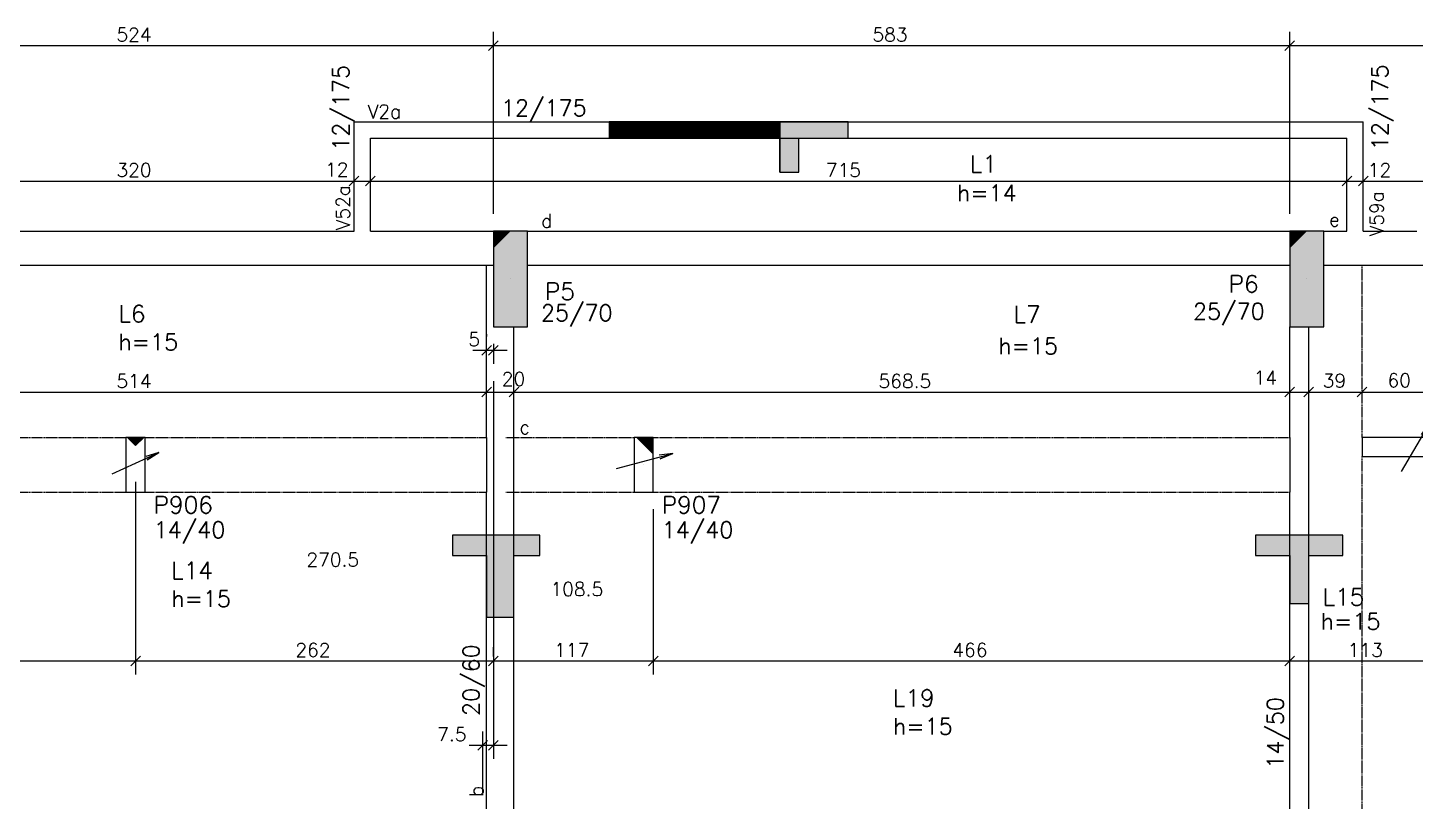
# Model space of a CAD drawing. Extents: x 3196 to 9141, y -1880 to 2325.
# Drawn here: x 5283 to 6299, y 528 to 1094 of the extents above; entities that cross this region are included whole.
import ezdxf

# ---------------------------------------------------------------- set-up
doc = ezdxf.new("R2010")
doc.units = 0
doc.header["$MEASUREMENT"] = 0
doc.linetypes.add('ESTILO_TQS_0001', pattern=[1, 0.7, -0.3])
doc.layers.get('0').update_dxf_attribs({"linetype": 'CONTINUOUS'})
for name, color, linetype in [('1', 1, 'CONTINUOUS'), ('10', 10, 'CONTINUOUS'), ('2', 2, 'CONTINUOUS'), ('221', 11, 'CONTINUOUS'), ('3', 3, 'CONTINUOUS'), ('4', 4, 'CONTINUOUS'), ('8', 8, 'CONTINUOUS')]:
    doc.layers.add(name, color=color, linetype=linetype)
doc.styles.get("Standard").update_dxf_attribs({"font": 'ROMANS.SHX'})

# ---------------------------------------------------------------- blocks, each defined once
blk = doc.blocks.new('_H100001', base_point=(7791.961868, -1428.441948))
for p, q in [((7394.461868, -633.929848), (7394.461868, -621.929848)), ((7395.086868, -633.929848), (7395.086868, -621.929848)), ((7395.711868, -633.929848), (7395.711868, -621.929848)), ((7396.336868, -633.929848), (7396.336868, -621.929848)), ((7396.961868, -633.929848), (7396.961868, -621.929848)), ((7397.586868, -633.929848), (7397.586868, -621.929848)), ((7398.211868, -633.929848), (7398.211868, -621.929848)), ((7398.836868, -633.929848), (7398.836868, -621.929848)), ((7399.461868, -633.929848), (7399.461868, -621.929848)), ((7400.086868, -633.929848), (7400.086868, -621.929848)), ((7400.711868, -633.929848), (7400.711868, -621.929848)), ((7401.336868, -633.929848), (7401.336868, -621.929848)), ((7401.961868, -633.929848), (7401.961868, -621.929848)), ((7402.586868, -633.929848), (7402.586868, -621.929848)), ((7403.211868, -633.929848), (7403.211868, -621.929848)), ((7403.836868, -633.929848), (7403.836868, -621.929848)), ((7404.461868, -633.929848), (7404.461868, -621.929848)), ((7405.086868, -633.929848), (7405.086868, -621.929848)), ((7405.711868, -633.929848), (7405.711868, -621.929848)), ((7406.336868, -633.929848), (7406.336868, -621.929848)), ((7406.961868, -633.929848), (7406.961868, -621.929848)), ((7407.586868, -633.929848), (7407.586868, -621.929848)), ((7408.211868, -633.929848), (7408.211868, -621.929848)), ((7408.836868, -633.929848), (7408.836868, -621.929848)), ((7409.461868, -633.929848), (7409.461868, -621.929848)), ((7410.086868, -633.929848), (7410.086868, -621.929848)), ((7410.711868, -633.929848), (7410.711868, -621.929848)), ((7411.336868, -633.929848), (7411.336868, -621.929848)), ((7411.961868, -633.929848), (7411.961868, -621.929848)), ((7412.586868, -633.929848), (7412.586868, -621.929848)), ((7413.211868, -633.929848), (7413.211868, -621.929848)), ((7413.836868, -633.929848), (7413.836868, -621.929848)), ((7414.461868, -633.929848), (7414.461868, -621.929848)), ((7415.086868, -633.929848), (7415.086868, -621.929848)), ((7415.711868, -633.929848), (7415.711868, -621.929848)), ((7416.336868, -633.929848), (7416.336868, -621.929848)), ((7416.961868, -633.929848), (7416.961868, -621.929848)), ((7417.586868, -633.929848), (7417.586868, -621.929848)), ((7418.211868, -633.929848), (7418.211868, -621.929848)), ((7418.836868, -633.929848), (7418.836868, -621.929848)), ((7419.461868, -633.929848), (7419.461868, -621.929848)), ((7420.086868, -633.929848), (7420.086868, -621.929848)), ((7420.711868, -633.929848), (7420.711868, -621.929848)), ((7421.336868, -633.929848), (7421.336868, -621.929848)), ((7421.961868, -633.929848), (7421.961868, -621.929848)), ((7422.586868, -633.929848), (7422.586868, -621.929848)), ((7423.211868, -633.929848), (7423.211868, -621.929848)), ((7423.836868, -633.929848), (7423.836868, -621.929848)), ((7424.461868, -633.929848), (7424.461868, -621.929848)), ((7425.086868, -633.929848), (7425.086868, -621.929848)), ((7425.711868, -633.929848), (7425.711868, -621.929848)), ((7426.336868, -633.929848), (7426.336868, -621.929848)), ((7426.961868, -633.929848), (7426.961868, -621.929848)), ((7427.586868, -633.929848), (7427.586868, -621.929848)), ((7428.211868, -633.929848), (7428.211868, -621.929848)), ((7428.836868, -633.929848), (7428.836868, -621.929848)), ((7429.461868, -633.929848), (7429.461868, -621.929848)), ((7430.086868, -633.929848), (7430.086868, -621.929848)), ((7430.711868, -633.929848), (7430.711868, -621.929848)), ((7431.336868, -633.929848), (7431.336868, -621.929848)), ((7431.961868, -633.929848), (7431.961868, -621.929848)), ((7432.586868, -633.929848), (7432.586868, -621.929848)), ((7433.211868, -633.929848), (7433.211868, -621.929848)), ((7433.836868, -633.929848), (7433.836868, -621.929848)), ((7434.461868, -633.929848), (7434.461868, -621.929848)), ((7435.086868, -633.929848), (7435.086868, -621.929848)), ((7435.711868, -633.929848), (7435.711868, -621.929848)), ((7436.336868, -633.929848), (7436.336868, -621.929848)), ((7436.961868, -633.929848), (7436.961868, -621.929848)), ((7437.586868, -633.929848), (7437.586868, -621.929848)), ((7438.211868, -633.929848), (7438.211868, -621.929848)), ((7438.836868, -633.929848), (7438.836868, -621.929848)), ((7439.461868, -633.929848), (7439.461868, -621.929848)), ((7440.086868, -633.929848), (7440.086868, -621.929848)), ((7440.711868, -633.929848), (7440.711868, -621.929848)), ((7441.336868, -633.929848), (7441.336868, -621.929848)), ((7441.961868, -633.929848), (7441.961868, -621.929848)), ((7442.586868, -633.929848), (7442.586868, -621.929848)), ((7443.211868, -633.929848), (7443.211868, -621.929848)), ((7443.836868, -633.929848), (7443.836868, -621.929848)), ((7444.461868, -633.929848), (7444.461868, -621.929848)), ((7445.086868, -633.929848), (7445.086868, -621.929848)), ((7445.711868, -633.929848), (7445.711868, -621.929848)), ((7446.336868, -633.929848), (7446.336868, -621.929848)), ((7446.961868, -633.929848), (7446.961868, -621.929848)), ((7447.586868, -633.929848), (7447.586868, -621.929848)), ((7448.211868, -633.929848), (7448.211868, -621.929848)), ((7448.836868, -633.929848), (7448.836868, -621.929848)), ((7449.461868, -633.929848), (7449.461868, -621.929848)), ((7450.086868, -633.929848), (7450.086868, -621.929848)), ((7450.711868, -633.929848), (7450.711868, -621.929848)), ((7451.336868, -633.929848), (7451.336868, -621.929848)), ((7451.961868, -633.929848), (7451.961868, -621.929848)), ((7452.586868, -633.929848), (7452.586868, -621.929848)), ((7453.211868, -633.929848), (7453.211868, -621.929848)), ((7453.836868, -633.929848), (7453.836868, -621.929848)), ((7454.461868, -633.929848), (7454.461868, -621.929848)), ((7455.086868, -633.929848), (7455.086868, -621.929848)), ((7455.711868, -633.929848), (7455.711868, -621.929848)), ((7456.336868, -633.929848), (7456.336868, -621.929848)), ((7456.961868, -633.929848), (7456.961868, -621.929848)), ((7457.586868, -633.929848), (7457.586868, -621.929848)), ((7458.211868, -633.929848), (7458.211868, -621.929848)), ((7458.836868, -633.929848), (7458.836868, -621.929848)), ((7459.461868, -633.929848), (7459.461868, -621.929848)), ((7460.086868, -633.929848), (7460.086868, -621.929848)), ((7460.711868, -633.929848), (7460.711868, -621.929848)), ((7461.336868, -633.929848), (7461.336868, -621.929848)), ((7461.961868, -633.929848), (7461.961868, -621.929848)), ((7462.586868, -633.929848), (7462.586868, -621.929848)), ((7463.211868, -633.929848), (7463.211868, -621.929848)), ((7463.836868, -633.929848), (7463.836868, -621.929848)), ((7464.461868, -633.929848), (7464.461868, -621.929848)), ((7465.086868, -633.929848), (7465.086868, -621.929848)), ((7465.711868, -633.929848), (7465.711868, -621.929848)), ((7466.336868, -633.929848), (7466.336868, -621.929848)), ((7466.961868, -633.929848), (7466.961868, -621.929848)), ((7467.586868, -633.929848), (7467.586868, -621.929848)), ((7468.211868, -633.929848), (7468.211868, -621.929848)), ((7468.836868, -633.929848), (7468.836868, -621.929848)), ((7469.461868, -633.929848), (7469.461868, -621.929848)), ((7470.086868, -633.929848), (7470.086868, -621.929848)), ((7470.711868, -633.929848), (7470.711868, -621.929848)), ((7471.336868, -633.929848), (7471.336868, -621.929848)), ((7471.961868, -633.929848), (7471.961868, -621.929848)), ((7472.586868, -633.929848), (7472.586868, -621.929848)), ((7473.211868, -633.929848), (7473.211868, -621.929848)), ((7473.836868, -633.929848), (7473.836868, -621.929848)), ((7474.461868, -633.929848), (7474.461868, -621.929848)), ((7475.086868, -633.929848), (7475.086868, -621.929848)), ((7475.711868, -633.929848), (7475.711868, -621.929848)), ((7476.336868, -633.929848), (7476.336868, -621.929848)), ((7476.961868, -633.929848), (7476.961868, -621.929848)), ((7477.586868, -633.929848), (7477.586868, -621.929848)), ((7478.211868, -633.929848), (7478.211868, -621.929848)), ((7478.836868, -633.929848), (7478.836868, -621.929848)), ((7479.461868, -633.929848), (7479.461868, -621.929848)), ((7480.086868, -633.929848), (7480.086868, -621.929848)), ((7480.711868, -633.929848), (7480.711868, -621.929848)), ((7481.336868, -633.929848), (7481.336868, -621.929848)), ((7481.961868, -633.929848), (7481.961868, -621.929848)), ((7482.586868, -633.929848), (7482.586868, -621.929848)), ((7483.211868, -633.929848), (7483.211868, -621.929848)), ((7483.836868, -633.929848), (7483.836868, -621.929848)), ((7484.461868, -633.929848), (7484.461868, -621.929848)), ((7485.086868, -633.929848), (7485.086868, -621.929848)), ((7485.711868, -633.929848), (7485.711868, -621.929848)), ((7486.336868, -633.929848), (7486.336868, -621.929848)), ((7486.961868, -633.929848), (7486.961868, -621.929848)), ((7487.586868, -633.929848), (7487.586868, -621.929848)), ((7488.211868, -633.929848), (7488.211868, -621.929848)), ((7488.836868, -633.929848), (7488.836868, -621.929848)), ((7489.461868, -633.929848), (7489.461868, -621.929848)), ((7490.086868, -633.929848), (7490.086868, -621.929848)), ((7490.711868, -633.929848), (7490.711868, -621.929848)), ((7491.336868, -633.929848), (7491.336868, -621.929848)), ((7491.961868, -633.929848), (7491.961868, -621.929848)), ((7492.586868, -633.929848), (7492.586868, -621.929848)), ((7493.211868, -633.929848), (7493.211868, -621.929848)), ((7493.836868, -633.929848), (7493.836868, -621.929848)), ((7494.461868, -633.929848), (7494.461868, -621.929848)), ((7495.086868, -633.929848), (7495.086868, -621.929848)), ((7495.711868, -633.929848), (7495.711868, -621.929848)), ((7496.336868, -633.929848), (7496.336868, -621.929848)), ((7496.961868, -633.929848), (7496.961868, -621.929848)), ((7497.586868, -633.929848), (7497.586868, -621.929848)), ((7498.211868, -633.929848), (7498.211868, -621.929848)), ((7498.836868, -633.929848), (7498.836868, -621.929848)), ((7499.461868, -633.929848), (7499.461868, -621.929848)), ((7500.086868, -633.929848), (7500.086868, -621.929848)), ((7500.711868, -633.929848), (7500.711868, -621.929848)), ((7501.336868, -633.929848), (7501.336868, -621.929848)), ((7501.961868, -633.929848), (7501.961868, -621.929848)), ((7502.586868, -633.929848), (7502.586868, -621.929848)), ((7503.211868, -633.929848), (7503.211868, -621.929848)), ((7503.836868, -633.929848), (7503.836868, -621.929848)), ((7504.461868, -633.929848), (7504.461868, -621.929848)), ((7505.086868, -633.929848), (7505.086868, -621.929848)), ((7505.711868, -633.929848), (7505.711868, -621.929848)), ((7506.336868, -633.929848), (7506.336868, -621.929848)), ((7506.961868, -633.929848), (7506.961868, -621.929848)), ((7507.586868, -633.929848), (7507.586868, -621.929848)), ((7508.211868, -633.929848), (7508.211868, -621.929848)), ((7508.836868, -633.929848), (7508.836868, -621.929848)), ((7509.461868, -633.929848), (7509.461868, -621.929848)), ((7510.086868, -633.929848), (7510.086868, -621.929848)), ((7510.711868, -633.929848), (7510.711868, -621.929848)), ((7511.336868, -633.929848), (7511.336868, -621.929848)), ((7511.961868, -633.929848), (7511.961868, -621.929848)), ((7512.586868, -633.929848), (7512.586868, -621.929848)), ((7513.211868, -633.929848), (7513.211868, -621.929848)), ((7513.836868, -633.929848), (7513.836868, -621.929848)), ((7514.461868, -633.929848), (7514.461868, -621.929848)), ((7515.086868, -633.929848), (7515.086868, -621.929848)), ((7515.711868, -633.929848), (7515.711868, -621.929848)), ((7516.336868, -633.929848), (7516.336868, -621.929848)), ((7516.961868, -633.929848), (7516.961868, -621.929848)), ((7517.586868, -633.929848), (7517.586868, -621.929848)), ((7518.211868, -633.929848), (7518.211868, -621.929848))]:
    blk.add_line(p, q)

msp = doc.modelspace()

# ---------------------------------------------------------------- linework, layer by layer
at = {"layer": '1', "linetype": 'Continuous'}
for p, q in [((5636.367068, 910.430965), (5636.367068, 910.430965)), ((6219.367018, 910.459215), (6219.367018, 910.459215)), ((5361.878218, 774.434165), (5361.878218, 774.434165)), ((5733.878218, 774.434165), (5733.878218, 774.434165))]:
    msp.add_line(p, q, dxfattribs=at)
at = {"layer": '1', "linetype": 'ESTILO_TQS_0001'}
for points in [[(6259.868868, 794.434165), (6259.868868, 920.434165)], [(5104.868868, 794.434165), (5354.878218, 794.434165)], [(5368.878218, 794.434165), (5618.868868, 794.434165)], [(5632.868868, 794.434165), (5726.878218, 794.434165)], [(5740.878218, 794.434165), (6206.868868, 794.434165)], [(6259.868868, 442.922065), (6259.868868, 780.434165)], [(5104.868868, 754.434165), (5354.878218, 754.434165)], [(5368.878218, 754.434165), (5618.868868, 754.434165)], [(5632.868868, 754.434165), (5726.878218, 754.434165)], [(5740.878218, 754.434165), (6206.868868, 754.434165)]]:
    msp.add_lwpolyline(points, dxfattribs=at)
at = {"layer": '10', "linetype": 'Continuous'}
for points in [[(5623.867068, 875.430965), (5648.867068, 875.430965), (5648.867068, 945.430965)], [(5648.867068, 945.430965), (5623.867068, 945.430965), (5623.867068, 945.430965)], [(5623.867068, 875.430965), (5648.867068, 945.430965), (5623.867068, 945.430965)], [(5623.867068, 933.430965), (5635.867068, 945.430965), (5635.867068, 945.430965)], [(5623.867068, 945.430965), (5623.867068, 933.430965), (5635.867068, 945.430965)], [(5648.867068, 875.430965), (5648.867068, 945.430965), (5648.867068, 945.430965)], [(6206.867018, 875.459215), (6231.867018, 875.459215), (6231.867018, 945.459215)], [(6231.867018, 945.459215), (6206.867018, 945.459215), (6206.867018, 945.459215)], [(6206.867018, 875.459215), (6231.867018, 945.459215), (6206.867018, 945.459215)], [(6206.867018, 933.459215), (6218.867018, 945.459215), (6218.867018, 945.459215)], [(6206.867018, 945.459215), (6206.867018, 933.459215), (6218.867018, 945.459215)], [(6231.867018, 875.459215), (6231.867018, 945.459215), (6231.867018, 945.459215)], [(5355.878218, 794.434165), (5361.878218, 788.434165), (5361.878218, 788.434165)], [(5367.878218, 794.434165), (5355.878218, 794.434165), (5361.878218, 788.434165)], [(5728.878218, 794.434165), (5740.878218, 782.434165), (5740.878218, 782.434165)], [(5740.878218, 794.434165), (5728.878218, 794.434165), (5740.878218, 782.434165)]]:
    msp.add_solid(points, dxfattribs=at)
at = {"layer": '2', "linetype": 'Continuous'}
for p, q in [((5623.867068, 957.934165), (5623.867068, 1091.215165)), ((6206.867018, 957.959215), (6206.867018, 1091.215165)), ((5089.868868, 1081.215165), (5633.867068, 1081.215165)), ((5613.867068, 1081.215165), (6216.867018, 1081.215165)), ((5620.331518, 1077.679665), (5627.402568, 1084.750715)), ((5620.331518, 1077.679665), (5627.402568, 1084.750715)), ((6196.867018, 1081.215165), (7094.727418, 1081.215165)), ((6203.331468, 1077.679665), (6210.402568, 1084.750715)), ((6203.331468, 1077.679665), (6210.402568, 1084.750715)), ((5833.611181, 1025.434165), (5883.611181, 1025.434165)), ((5833.611181, 988.434165), (5833.611181, 1025.434165)), ((5836.164281, 1025.434165), (5840.679181, 1025.434165)), ((5883.611181, 1013.434165), (5883.611181, 1025.434165)), ((5836.164281, 1013.434165), (5840.679181, 1013.434165)), ((5847.611181, 988.434165), (5847.611181, 1013.434165)), ((5847.611181, 1013.434165), (5883.611181, 1013.434165)), ((5518.333368, 978.498365), (5525.404418, 985.569415)), ((5518.333368, 978.498365), (5525.404418, 985.569415)), ((5521.868868, 987.518965), (5521.868868, 992.033865)), ((5530.333368, 978.498365), (5537.404418, 985.569415)), ((5533.868868, 987.518965), (5533.868868, 992.033865)), ((6245.191868, 978.498365), (6252.262968, 985.569415)), ((6245.191868, 978.498365), (6252.262968, 985.569415)), ((6248.727418, 987.518965), (6248.727418, 992.033865)), ((6257.191868, 978.498365), (6264.262968, 985.569415)), ((6257.191868, 978.498365), (6264.262968, 985.569415)), ((6260.727418, 987.518965), (6260.727418, 992.033865)), ((5191.868868, 982.033865), (5531.868868, 982.033865)), ((5511.868868, 982.033865), (5543.868868, 982.033865)), ((5523.868868, 982.033865), (6258.727418, 982.033865)), ((6238.727418, 982.033865), (6270.727418, 982.033865)), ((6250.727418, 982.033865), (6520.727418, 982.033865)), ((5078.868843, 827.627315), (5628.868868, 827.627315)), ((5608.868868, 827.627315), (5642.868868, 827.627315)), ((5615.333368, 824.091765), (5622.404418, 831.162865)), ((5615.333368, 824.091765), (5622.404418, 831.162865)), ((5622.868868, 827.627315), (6216.868868, 827.627315)), ((5635.333343, 824.091765), (5642.404393, 831.162865)), ((5635.333343, 824.091765), (5642.404393, 831.162865)), ((6196.868868, 827.627315), (6230.868868, 827.627315)), ((6203.333368, 824.091765), (6210.404418, 831.162865)), ((6203.333368, 824.091765), (6210.404418, 831.162865)), ((6210.868868, 827.627315), (6289.868868, 827.627315)), ((6217.333368, 824.091765), (6224.404418, 831.162865)), ((6217.333368, 824.091765), (6224.404418, 831.162865)), ((6249.868868, 827.627315), (6329.868868, 827.627315)), ((6256.333368, 824.091765), (6263.404418, 831.162865)), ((6256.333368, 824.091765), (6263.404418, 831.162865)), ((5361.878218, 761.934165), (5361.878218, 620.919265)), ((5740.878218, 741.934165), (5740.878218, 620.919265)), ((5618.868868, 723.000415), (5593.868868, 723.000415)), ((5657.868868, 723.000415), (5618.868868, 723.000415)), ((6206.868868, 723.000415), (6181.868868, 723.000415)), ((6245.868868, 723.000415), (6206.868868, 723.000415)), ((5593.868868, 708.000415), (5618.868868, 708.000415)), ((5618.868868, 708.000415), (5618.868868, 663.000415)), ((5638.868868, 663.000415), (5638.868868, 708.000415)), ((5638.868868, 708.000415), (5657.868868, 708.000415)), ((6181.868868, 708.000415), (6206.868868, 708.000415)), ((6206.868868, 708.000415), (6206.868868, 673.000415)), ((6220.868868, 673.000415), (6220.868868, 708.000415)), ((6220.868868, 708.000415), (6245.868868, 708.000415)), ((6206.868868, 673.000415), (6220.868868, 673.000415)), ((5618.868868, 663.000415), (5638.868868, 663.000415)), ((6206.868868, 631.875015), (6206.868868, 640.919265)), ((5094.868868, 630.919265), (5371.878218, 630.919265)), ((5358.342718, 627.383765), (5365.413768, 634.454815)), ((5358.342718, 627.383765), (5365.413768, 634.454815)), ((5730.878218, 630.919265), (6216.868868, 630.919265)), ((5737.342718, 627.383765), (5744.413768, 634.454815)), ((5737.342718, 627.383765), (5744.413768, 634.454815)), ((6196.868868, 630.919265), (6329.868868, 630.919265)), ((6203.333368, 627.383765), (6210.404418, 634.454815)), ((6203.333368, 627.383765), (6210.404418, 634.454815))]:
    msp.add_line(p, q, dxfattribs=at)
at = {"layer": '2'}
for p, q in [((5833.611181, 1025.434165), (5708.611181, 1025.434165)), ((5708.611181, 1025.434165), (5708.611181, 1013.434165)), ((5708.611181, 1013.434165), (5833.611181, 1013.434165))]:
    msp.add_line(p, q, dxfattribs=at)
at = {"layer": '2', "linetype": 'Continuous'}
for points in [[(5883.611181, 1013.434165), (5883.611181, 1025.434165), (5833.611181, 1025.434165), (5833.611181, 988.434165), (5847.611181, 988.434165), (5847.611181, 1013.434165), (5883.611181, 1013.434165)], [(6288.630668, 769.501015), (6309.319318, 804.413165), (6305.387818, 795.218415), (6309.319318, 804.413165), (6303.142018, 796.549265)], [(5344.864068, 767.701065), (5378.863068, 783.514515), (5370.423918, 778.149815), (5378.863068, 783.514515), (5369.322968, 780.516815)], [(5714.109018, 771.654415), (5755.224068, 782.723865), (5745.989868, 778.885965), (5755.224068, 782.723865), (5745.311218, 781.406765)], [(5618.868868, 663.000415), (5638.868868, 663.000415), (5638.868868, 708.000415), (5657.868868, 708.000415), (5657.868868, 723.000415), (5618.868868, 723.000415), (5593.868868, 723.000415), (5593.868868, 708.000415), (5618.868868, 708.000415), (5618.868868, 663.000415)], [(6206.868868, 673.000415), (6220.868868, 673.000415), (6220.868868, 708.000415), (6245.868868, 708.000415), (6245.868868, 723.000415), (6206.868868, 723.000415), (6181.868868, 723.000415), (6181.868868, 708.000415), (6206.868868, 708.000415), (6206.868868, 673.000415)]]:
    msp.add_lwpolyline(points, dxfattribs=at)
for points in [[(5883.611181, 1025.434165), (5833.611181, 1025.434165), (5833.611181, 1025.434165)], [(5883.611181, 1013.434165), (5883.611181, 1025.434165), (5833.611181, 1025.434165)], [(5833.611181, 1025.434165), (5833.611181, 988.434165), (5847.611181, 988.434165)], [(5833.611181, 1025.434165), (5847.611181, 988.434165), (5847.611181, 1013.434165)], [(5833.611181, 1025.434165), (5847.611181, 1013.434165), (5847.611181, 1013.434165)], [(5883.611181, 1013.434165), (5833.611181, 1025.434165), (5847.611181, 1013.434165)], [(5847.611181, 988.434165), (5847.611181, 1013.434165), (5847.611181, 1013.434165)], [(5833.611181, 988.434165), (5847.611181, 988.434165), (5847.611181, 988.434165)], [(5618.868868, 723.000415), (5593.868868, 723.000415), (5593.868868, 723.000415)], [(5638.868868, 708.000415), (5618.868868, 723.000415), (5593.868868, 723.000415)], [(5593.868868, 723.000415), (5593.868868, 708.000415), (5618.868868, 708.000415)], [(5593.868868, 723.000415), (5618.868868, 708.000415), (5618.868868, 708.000415)], [(5638.868868, 708.000415), (5593.868868, 723.000415), (5618.868868, 708.000415)], [(5657.868868, 723.000415), (5618.868868, 723.000415), (5618.868868, 723.000415)], [(5638.868868, 708.000415), (5657.868868, 723.000415), (5618.868868, 723.000415)], [(5638.868868, 708.000415), (5657.868868, 708.000415), (5657.868868, 723.000415)], [(5657.868868, 708.000415), (5657.868868, 723.000415), (5657.868868, 723.000415)], [(6206.868868, 723.000415), (6181.868868, 723.000415), (6181.868868, 723.000415)], [(6220.868868, 708.000415), (6206.868868, 723.000415), (6181.868868, 723.000415)], [(6181.868868, 723.000415), (6181.868868, 708.000415), (6206.868868, 708.000415)], [(6181.868868, 723.000415), (6206.868868, 708.000415), (6206.868868, 708.000415)], [(6220.868868, 708.000415), (6181.868868, 723.000415), (6206.868868, 708.000415)], [(6245.868868, 723.000415), (6206.868868, 723.000415), (6206.868868, 723.000415)], [(6220.868868, 708.000415), (6245.868868, 723.000415), (6206.868868, 723.000415)], [(6220.868868, 708.000415), (6245.868868, 708.000415), (6245.868868, 723.000415)], [(6245.868868, 708.000415), (6245.868868, 723.000415), (6245.868868, 723.000415)], [(5593.868868, 708.000415), (5618.868868, 708.000415), (5618.868868, 708.000415)], [(5618.868868, 663.000415), (5638.868868, 663.000415), (5638.868868, 708.000415)], [(5638.868868, 708.000415), (5618.868868, 708.000415), (5618.868868, 708.000415)], [(5618.868868, 663.000415), (5638.868868, 708.000415), (5618.868868, 708.000415)], [(5638.868868, 663.000415), (5638.868868, 708.000415), (5638.868868, 708.000415)], [(6181.868868, 708.000415), (6206.868868, 708.000415), (6206.868868, 708.000415)], [(6206.868868, 673.000415), (6220.868868, 673.000415), (6220.868868, 708.000415)], [(6220.868868, 708.000415), (6206.868868, 708.000415), (6206.868868, 708.000415)], [(6206.868868, 673.000415), (6220.868868, 708.000415), (6206.868868, 708.000415)], [(6220.868868, 673.000415), (6220.868868, 708.000415), (6220.868868, 708.000415)]]:
    msp.add_solid(points, dxfattribs=at)
at = {"layer": '221'}
for p, q in [((5623.867068, 875.430965), (5623.867068, 875.430965)), ((5618.868868, 870.048388), (5618.868868, 868.17742)), ((5608.868868, 858.17742), (5633.867068, 858.17742)), ((5615.333334, 854.641886), (5622.404402, 861.712954)), ((5618.868868, 857.548388), (5618.868868, 857.548388)), ((5620.331534, 854.641886), (5627.402602, 861.712954)), ((5623.867068, 862.930965), (5623.867068, 848.17742)), ((5623.867068, 848.17742), (5623.867068, 848.17742)), ((5623.867068, 835.67742), (5623.867068, 559.174017)), ((5361.878218, 670.860221), (5361.878218, 670.860221)), ((5740.878218, 663.350053), (5740.878218, 663.350053)), ((5361.878218, 658.360221), (5361.878218, 620.919265)), ((5740.878218, 650.850053), (5740.878218, 620.919265)), ((5623.867068, 634.126901), (5623.867068, 640.919265)), ((5623.867068, 634.126901), (5623.867068, 640.919265)), ((5351.878218, 630.919265), (5633.867068, 630.919265)), ((5358.342684, 627.383731), (5365.413752, 634.454799)), ((5613.867068, 630.919265), (5750.878218, 630.919265)), ((5620.331534, 627.383731), (5627.402602, 634.454799)), ((5620.331534, 627.383731), (5627.402602, 634.454799)), ((5737.342684, 627.383731), (5744.413752, 634.454799)), ((5623.867068, 621.626901), (5623.867068, 621.626901)), ((5623.867068, 621.626901), (5623.867068, 621.626901)), ((5616.055068, 533.979115), (5616.055068, 579.174017)), ((5606.055068, 569.174017), (5633.867068, 569.174017)), ((5612.519534, 565.638483), (5619.590602, 572.709551)), ((5620.331534, 565.638483), (5627.402602, 572.709551))]:
    msp.add_line(p, q, dxfattribs=at)
at = {"layer": '3', "linetype": 'Continuous'}
for points in [[(5623.867068, 875.430965), (5648.867068, 875.430965), (5648.867068, 945.430965), (5623.867068, 945.430965), (5623.867068, 875.430965)], [(5623.867068, 945.430965), (5623.867068, 933.430965), (5635.867068, 945.430965), (5623.867068, 945.430965)], [(6206.867018, 875.459215), (6231.867018, 875.459215), (6231.867018, 945.459215), (6206.867018, 945.459215), (6206.867018, 875.459215)], [(6206.867018, 945.459215), (6206.867018, 933.459215), (6218.867018, 945.459215), (6206.867018, 945.459215)], [(5354.878218, 754.434165), (5368.878218, 754.434165), (5368.878218, 794.434165), (5354.878218, 794.434165), (5354.878218, 754.434165)], [(5367.878218, 794.434165), (5355.878218, 794.434165), (5361.878218, 788.434165), (5367.878218, 794.434165)], [(5726.878218, 754.434165), (5740.878218, 754.434165), (5740.878218, 794.434165), (5726.878218, 794.434165), (5726.878218, 754.434165)], [(5740.878218, 794.434165), (5728.878218, 794.434165), (5740.878218, 782.434165), (5740.878218, 794.434165)], [(6259.868868, 780.434165), (6319.868868, 780.434165), (6319.868868, 794.434165), (6259.868868, 794.434165), (6259.868868, 780.434165)]]:
    msp.add_lwpolyline(points, dxfattribs=at)
at = {"layer": '8', "linetype": 'Continuous'}
for points in [[(5521.868868, 945.434165), (5521.868868, 1025.434165)], [(5521.868868, 1025.434165), (6260.727418, 1025.434165)], [(6260.727418, 945.434165), (6260.727418, 1025.434165)], [(5533.868868, 945.434165), (5533.868868, 1013.434165)], [(5533.868868, 1013.434165), (6248.727418, 1013.434165)], [(6248.727418, 945.434165), (6248.727418, 1013.434165)], [(5201.868868, 945.434165), (5521.868868, 945.434165)], [(5533.868868, 945.434165), (5623.867068, 945.434165)], [(5648.867068, 945.434165), (6206.867018, 945.434165)], [(6231.867018, 945.434165), (6248.727418, 945.434165)], [(6260.727418, 945.434165), (6299.868868, 945.434165)], [(5195.868868, 920.434165), (5527.868868, 920.434165)], [(5527.868868, 920.434165), (5618.868868, 920.434165)], [(5618.868868, 794.434165), (5618.868868, 920.434165)], [(5618.868868, 920.434165), (5623.867068, 920.434165)], [(5648.867068, 920.434165), (6206.867018, 920.434165)], [(6231.867018, 920.434165), (6254.727418, 920.434165)], [(6254.727418, 920.434165), (6279.868868, 920.434165)], [(6279.868868, 920.434165), (6319.868868, 920.434165)], [(5638.868868, 521.479115), (5638.868868, 875.430965)], [(6206.868868, 794.434165), (6206.868868, 875.459215)], [(6220.868868, 774.434165), (6220.868868, 875.459215)], [(5618.868868, 794.434165), (5618.868868, 754.434165)], [(6206.868868, 794.434165), (6206.868868, 754.434165)], [(6220.868868, 442.922065), (6220.868868, 774.434165)], [(5618.868868, 521.479115), (5618.868868, 754.434165)], [(6206.868868, 442.922065), (6206.868868, 754.434165)]]:
    msp.add_lwpolyline(points, dxfattribs=at)

# ---------------------------------------------------------------- block references
at = {"layer": '2'}
msp.add_blockref('_H100001', (6106.727418, 218.922065), dxfattribs=at)

# ---------------------------------------------------------------- texts
at = {"layer": '1', "linetype": 'Continuous'}
for s, height, p in [('12/175', 12, (5518.186618, 1004.223915)), ('12/175', 12, (6278.913081, 1004.601765)), ('V52a', 10, (5518.820968, 946.119915)), ('V59a', 10, (6275.564128, 941.66072)), ('20/60', 12, (5613.536668, 590.622815)), ('14/50', 12, (6202.367868, 551.947015)), ('b', 10, (5616.368868, 531.479115))]:
    msp.add_text(s, height=height, rotation=90, dxfattribs=at).set_placement(p)
for s, height, p in [('V2a', 10, (5531.868868, 1027.934165)), ('12/175', 12, (5629.398168, 1029.577865)), ('h=14', 12, (5963.287618, 967.322265)), ('d', 10, (5658.867068, 947.934165)), ('e', 10, (6235.788271, 948.802557)), ('25/70', 12, (6136.092218, 880.700815)), ('25/70', 12, (5658.644471, 879.599568)), ('h=15', 12, (5349.381468, 858.287865)), ('h=15', 12, (5993.565568, 855.364315)), ('c', 10, (5642.868868, 796.934165)), ('14/40', 12, (5375.128218, 720.809165)), ('14/40', 12, (5747.128218, 720.809165)), ('h=15', 12, (5387.995518, 670.417965)), ('h=15', 12, (6229.624918, 653.812015)), ('h=15', 12, (5916.398068, 577.056365))]:
    msp.add_text(s, height=height, dxfattribs=at).set_placement(p)
at = {"layer": '2', "linetype": 'Continuous'}
for s, p in [('524', (5347.867968, 1084.215165)), ('583', (5901.367018, 1084.215165)), ('320', (5347.868868, 985.033865)), ('12', (5500.652618, 985.461365)), ('715', (5867.298168, 985.033865)), ('12', (6264.060768, 985.033865)), ('514', (5347.868868, 830.627315)), ('20', (5630.01896, 832.240339)), ('568.5', (5905.868868, 830.627315)), ('14', (6180.477268, 833.056465)), ('39', (6231.022331, 830.885978)), ('60', (6278.453024, 831.144642)), ('270.5', (5486.960989, 699.927816)), ('108.5', (5665.698725, 678.403289)), ('466', (5959.873568, 633.919265)), ('113', (6249.368868, 633.919265))]:
    msp.add_text(s, height=10, dxfattribs=at).set_placement(p)
at = {"layer": '221'}
for s, p in [('5', (5605.535538, 861.17742)), ('262', (5478.872643, 633.919265)), ('117', (5668.372643, 633.919265)), ('7.5', (5582.721738, 572.174017))]:
    msp.add_text(s, height=10, dxfattribs=at).set_placement(p)
at = {"layer": '4', "linetype": 'Continuous'}
for s, p in [('L1', (5972.719218, 988.261215)), ('P5', (5661.667959, 895.079995)), ('P6', (6162.205718, 900.522665)), ('L6', (5349.381468, 878.687865)), ('L7', (6004.688968, 878.236165)), ('P906', (5375.128218, 738.809165)), ('P907', (5747.128218, 738.809165)), ('L14', (5387.995518, 690.817965)), ('L15', (6231.005718, 671.450415)), ('L19', (5916.398068, 597.456365))]:
    msp.add_text(s, height=12.5, dxfattribs=at).set_placement(p)

doc.saveas('drawing.dxf')
